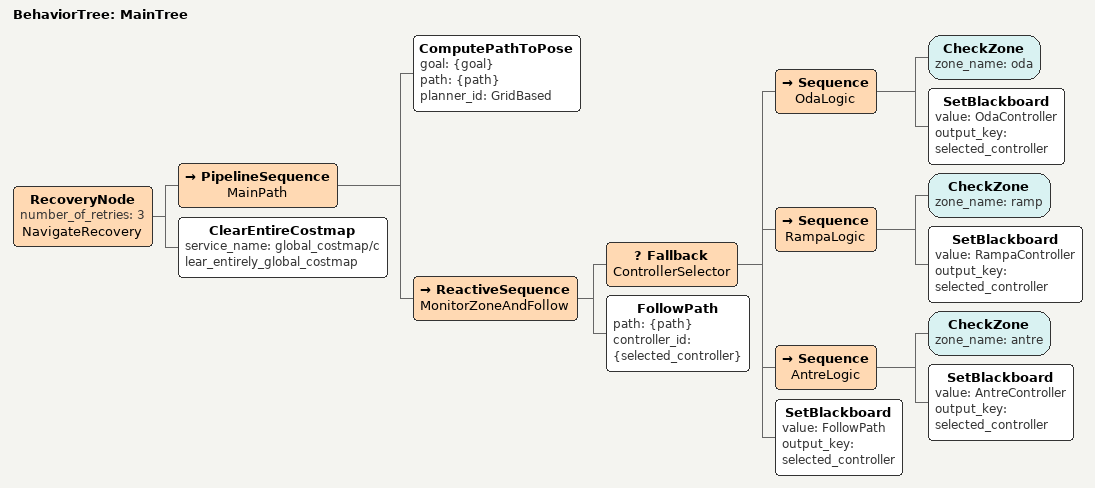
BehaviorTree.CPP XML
<root main_tree_to_execute="MainTree" BTCPP_format="4">
  <BehaviorTree ID="MainTree">
    <RecoveryNode number_of_retries="3" name="NavigateRecovery">
      <PipelineSequence name="MainPath">
        <ComputePathToPose goal="{goal}" path="{path}" planner_id="GridBased"/>

        <ReactiveSequence name="MonitorZoneAndFollow">

          <Fallback name="ControllerSelector">
            <Sequence name="OdaLogic">
              <CheckZone zone_name="oda"/>
              <SetBlackboard value="OdaController" output_key="selected_controller"/>
            </Sequence>
            <Sequence name="RampaLogic">
              <CheckZone zone_name="ramp"/>
              <SetBlackboard value="RampaController" output_key="selected_controller"/>
            </Sequence>
            <Sequence name="AntreLogic">
              <CheckZone zone_name="antre"/>
              <SetBlackboard value="AntreController" output_key="selected_controller"/>
            </Sequence>
            <SetBlackboard value="FollowPath" output_key="selected_controller"/>
          </Fallback>

          <FollowPath path="{path}" controller_id="{selected_controller}"/>

        </ReactiveSequence>
      </PipelineSequence>

      <ClearEntireCostmap service_name="global_costmap/clear_entirely_global_costmap"/>
    </RecoveryNode>
  </BehaviorTree>
</root>
